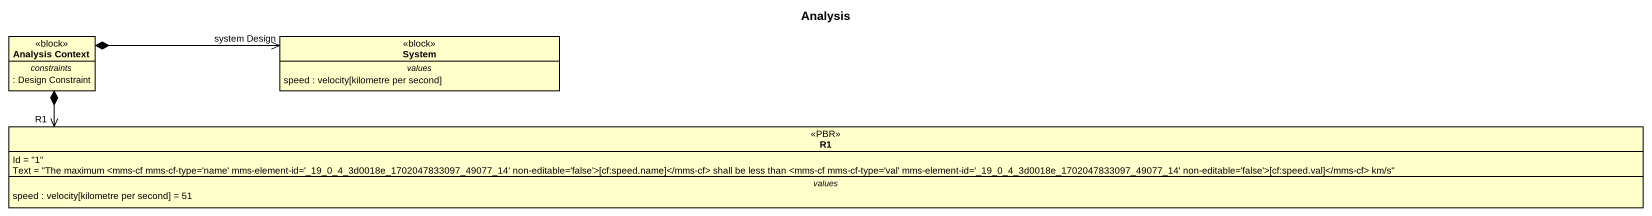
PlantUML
@startuml
title Analysis
hide circle
hide empty members
class "Analysis Context" as Analysis_Context <<block>> {
  -- constraints --
  : Design Constraint
}
class System <<block>> {
  -- values --
  speed : velocity[kilometre per second]
}
class R1 <<PBR>> {
  Id = "1"
  Text = "The maximum <mms-cf mms-cf-type='name' mms-element-id='_19_0_4_3d0018e_1702047833097_49077_14' non-editable='false'>[cf:speed.name]</mms-cf> shall be less than <mms-cf mms-cf-type='val' mms-element-id='_19_0_4_3d0018e_1702047833097_49077_14' non-editable='false'>[cf:speed.val]</mms-cf> km/s"
  -- values --
  speed : velocity[kilometre per second] = 51
}
Analysis_Context *-right-> "system Design" System
Analysis_Context *-right-> "R1" R1
@enduml
